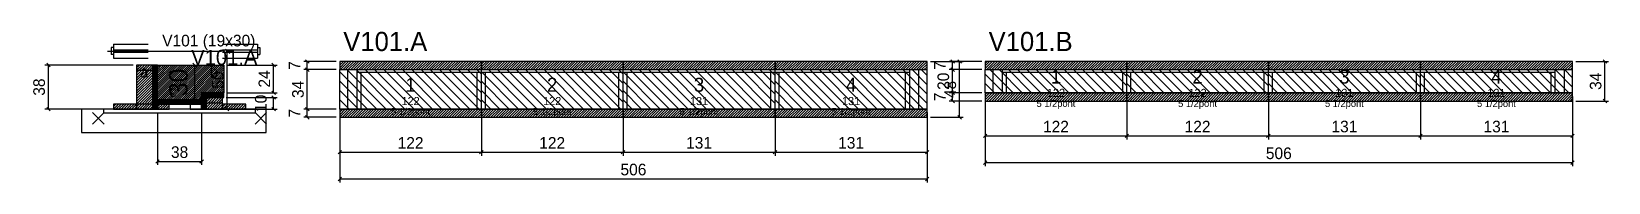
# Model space of a CAD drawing. Extents: x -69 to 1290, y -97 to 33.
import ezdxf
from ezdxf.enums import TextEntityAlignment as Align

# ---------------------------------------------------------------- set-up
doc = ezdxf.new("R2010")
doc.units = 0
for name, color, linetype in [('5', 5, 'Continuous'), ('barrote', 126, 'Continuous'), ('CONCRETO', 251, 'Continuous'), ('COTA', 241, 'Continuous'), ('Cota Seção (2x)', 241, 'Continuous'), ('detalhes', 7, 'Continuous'), ('Hachura', 251, 'Continuous'), ('Madeira', 126, 'Continuous'), ('NOMENCLATURA', 7, 'Continuous'), ('Painéis', 200, 'Continuous'), ('presilha', 224, 'Continuous'), ('Reaproveitamento', 30, 'Continuous'), ('SARR_2.2x7', 40, 'Continuous'), ('SARR_3.5x7', 81, 'Continuous'), ('SCO-___-LAJ', 224, 'Continuous'), ('TENSOR', 224, 'Continuous'), ('texto', 7, 'Continuous'), ('Texto Seção', 7, 'Continuous')]:
    doc.layers.add(name, color=color, linetype=linetype)
doc.dimstyles.new('PAINEL', dxfattribs={"dimtxt": 10, "dimasz": 3, "dimexe": 3, "dimexo": 3, "dimgap": 3, "dimtad": 1, "dimblk": 'OBLIQUE', "dimblk1": 'OBLIQUE', "dimcen": 2.5, "dimclrd": 4, "dimclre": 4, "dimclrt": 240, "dimazin": 3, "dimtfac": 1, "dimtmove": 0, "dimatfit": 3})
doc.dimstyles.new('SECAO2X', dxfattribs={"dimtxt": 16, "dimasz": 3, "dimexe": 3, "dimexo": 3, "dimgap": 3, "dimtad": 1, "dimblk": 'OBLIQUE', "dimblk1": 'OBLIQUE', "dimcen": 2.5, "dimclrd": 4, "dimclre": 4, "dimclrt": 240, "dimazin": 3, "dimtfac": 1, "dimtmove": 0, "dimatfit": 3})

# ---------------------------------------------------------------- blocks, each defined once
blk = doc.blocks.new('_OBLIQUE')
at = {"color": 0, "linetype": 'BYBLOCK'}
blk.add_line((-0.5, -0.5), (0.5, 0.5), dxfattribs=at)

msp = doc.modelspace()

# ---------------------------------------------------------------- hatches: boundary and pattern name
at = {"layer": 'COTA'}
h = msp.add_hatch(dxfattribs=at)
h.set_pattern_fill('ANSI31', scale=0.4)
h.paths.add_polyline_path([(40, -26), (40, 4), (97, 4), (97, -20), (78, -20), (78, -26)])
h = msp.add_hatch(dxfattribs=at)
h.set_pattern_fill('ANSI31', scale=0.5)
h.paths.add_polyline_path([(197, 0), (319, 0), (319, 7), (197, 7)])
h = msp.add_hatch(dxfattribs=at)
h.set_pattern_fill('ANSI31', scale=0.5)
h.paths.add_polyline_path([(319, 0), (441, 0), (441, 7), (319, 7)])
h = msp.add_hatch(dxfattribs=at)
h.set_pattern_fill('ANSI31', scale=0.5)
h.paths.add_polyline_path([(441, 0), (572, 0), (572, 7), (441, 7)])
h = msp.add_hatch(dxfattribs=at)
h.set_pattern_fill('ANSI31', scale=0.5)
h.paths.add_polyline_path([(572, 0), (703, 0), (703, 7), (572, 7)])
h = msp.add_hatch(dxfattribs=at)
h.set_pattern_fill('ANSI31', scale=0.5)
h.paths.add_polyline_path([(753, 0), (875, 0), (875, 7), (753, 7)])
h = msp.add_hatch(dxfattribs=at)
h.set_pattern_fill('ANSI31', scale=0.5)
h.paths.add_polyline_path([(875, 0), (997, 0), (997, 7), (875, 7)])
h = msp.add_hatch(dxfattribs=at)
h.set_pattern_fill('ANSI31', scale=0.5)
h.paths.add_polyline_path([(997, 0), (1128, 0), (1128, 7), (997, 7)])
h = msp.add_hatch(dxfattribs=at)
h.set_pattern_fill('ANSI31', scale=0.5)
h.paths.add_polyline_path([(1128, 0), (1259, 0), (1259, 7), (1128, 7)])
h = msp.add_hatch(dxfattribs=at)
h.set_pattern_fill('ANSI31', scale=0.5)
h.paths.add_polyline_path([(753, -27), (875, -27), (875, -20), (753, -20)])
h = msp.add_hatch(dxfattribs=at)
h.set_pattern_fill('ANSI31', scale=0.5)
h.paths.add_polyline_path([(875, -27), (997, -27), (997, -20), (875, -20)])
h = msp.add_hatch(dxfattribs=at)
h.set_pattern_fill('ANSI31', scale=0.5)
h.paths.add_polyline_path([(997, -27), (1128, -27), (1128, -20), (997, -20)])
h = msp.add_hatch(dxfattribs=at)
h.set_pattern_fill('ANSI31', scale=0.5)
h.paths.add_polyline_path([(1128, -27), (1259, -27), (1259, -20), (1128, -20)])
h = msp.add_hatch(dxfattribs=at)
h.set_pattern_fill('ANSI31', scale=0.5)
h.paths.add_polyline_path([(197, -41), (319, -41), (319, -34), (197, -34)])
h = msp.add_hatch(dxfattribs=at)
h.set_pattern_fill('ANSI31', scale=0.5)
h.paths.add_polyline_path([(319, -41), (441, -41), (441, -34), (319, -34)])
h = msp.add_hatch(dxfattribs=at)
h.set_pattern_fill('ANSI31', scale=0.5)
h.paths.add_polyline_path([(441, -41), (572, -41), (572, -34), (441, -34)])
h = msp.add_hatch(dxfattribs=at)
h.set_pattern_fill('ANSI31', scale=0.5)
h.paths.add_polyline_path([(572, -41), (703, -41), (703, -34), (572, -34)])
at = {"layer": 'Hachura'}
h = msp.add_hatch(dxfattribs=at)
h.set_pattern_fill('ANSI31', scale=0.5)
h.paths.add_polyline_path([(22, -34), (36, -34), (36, 4), (22, 4)])
h = msp.add_hatch(dxfattribs=at)
h.set_pattern_fill('ANSI31', scale=0.5)
h.paths.add_polyline_path([(22, -0.4), (36, -0.4), (36, 4), (22, 4)])
h = msp.add_hatch(dxfattribs=at)
h.set_pattern_fill('SOLID')
h.paths.add_polyline_path([(36, -34), (40, -34), (40, 4), (36, 4)])
h = msp.add_hatch(dxfattribs=at)
h.set_pattern_fill('SOLID')
h.paths.add_polyline_path([(40, -29.6), (78, -29.6), (78, -26), (40, -26)])
h = msp.add_hatch(dxfattribs=at)
h.set_pattern_fill('SOLID')
h.paths.add_polyline_path([(78, -24), (97, -24), (97, -20), (78, -20)])
h = msp.add_hatch(dxfattribs=at)
h.set_pattern_fill('SOLID')
h.paths.add_polyline_path([(78, -34), (82, -34), (82, -24), (78, -24)])
h = msp.add_hatch(dxfattribs=at)
h.set_pattern_fill('ANSI31', scale=0.5)
h.paths.add_polyline_path([(82, -34), (96, -34), (96, -24), (82, -24)])
h = msp.add_hatch(dxfattribs=at)
h.set_pattern_fill('ANSI31', scale=0.5)
h.paths.add_polyline_path([(82, -28.4), (96, -28.4), (96, -24), (82, -24)])
h = msp.add_hatch(dxfattribs=at)
h.set_pattern_fill('ANSI31', scale=0.5)
h.paths.add_polyline_path([(2, -34), (22, -34), (22, -29.6), (2, -29.6)])
h = msp.add_hatch(dxfattribs=at)
h.set_pattern_fill('ANSI31', scale=0.5)
h.paths.add_polyline_path([(40, -34), (50, -34), (50, -29.6), (40, -29.6)])
h = msp.add_hatch(dxfattribs=at)
h.set_pattern_fill('ANSI31', scale=0.5)
h.paths.add_polyline_path([(96, -34), (116, -34), (116, -29.6), (96, -29.6)])

# ---------------------------------------------------------------- linework, layer by layer
for p, q in [((0, 19), (0, 13)), ((2, 19), (0, 19)), ((2, 22), (32, 22)), ((2, 22), (2, 10)), ((2, 17), (32, 17)), ((2, 15), (32, 15)), ((96, 22), (126, 22)), ((96, 17), (126, 17)), ((96, 15), (126, 15)), ((126, 22), (126, 10)), ((126, 19), (128, 19)), ((128, 19), (128, 13)), ((2, 13), (0, 13)), ((2, 10), (32, 10)), ((96, 10), (126, 10)), ((126, 13), (128, 13))]:
    msp.add_line(p, q)
at = {"layer": 'barrote'}
msp.add_lwpolyline([(-25.5, -54), (133.5, -54), (133.5, -34), (-25.5, -34)], close=True, dxfattribs=at)
at = {"layer": 'CONCRETO'}
msp.add_lwpolyline([(40, -26), (40, 4), (97, 4), (97, -20), (78, -20), (78, -26)], close=True, dxfattribs=at)
at = {"layer": 'Madeira'}
for points in [[(22, -34), (36, -34), (36, 4), (22, 4)], [(22, -0.4), (36, -0.4), (36, 4), (22, 4)], [(82, -34), (96, -34), (96, -24), (82, -24)], [(82, -28.4), (96, -28.4), (96, -24), (82, -24)], [(2, -34), (22, -34), (22, -29.6), (2, -29.6)], [(22, -34), (36, -34), (36, -29.6), (22, -29.6)], [(40, -34), (50, -34), (50, -29.6), (40, -29.6)], [(68, -34), (78, -34), (78, -29.6), (68, -29.6)], [(96, -34), (116, -34), (116, -29.6), (96, -29.6)]]:
    msp.add_lwpolyline(points, close=True, dxfattribs=at)
at = {"layer": 'Painéis'}
for p, q in [((197, 0), (319, 0)), ((197, -34), (197, 0)), ((319, -34), (319, 0)), ((319, -34), (319, 0)), ((319, 0), (441, 0)), ((319, -34), (319, 0)), ((441, -34), (441, 0)), ((441, -34), (441, 0)), ((441, 0), (572, 0)), ((441, -34), (441, 0)), ((572, -34), (572, 0)), ((572, -34), (572, 0)), ((572, 0), (703, 0)), ((572, -34), (572, 0)), ((703, -34), (703, 0)), ((753, 0), (875, 0)), ((753, -20), (753, 0)), ((875, -20), (875, 0)), ((875, -20), (875, 0)), ((875, 0), (997, 0)), ((875, -20), (875, 0)), ((997, -20), (997, 0)), ((997, -20), (997, 0)), ((997, 0), (1128, 0)), ((997, -20), (997, 0)), ((1128, -20), (1128, 0)), ((1128, -20), (1128, 0)), ((1128, 0), (1259, 0)), ((1128, -20), (1128, 0)), ((1259, -20), (1259, 0)), ((753, -20), (875, -20)), ((875, -20), (997, -20)), ((997, -20), (1128, -20)), ((1128, -20), (1259, -20)), ((197, -34), (319, -34)), ((319, -34), (441, -34)), ((441, -34), (572, -34)), ((572, -34), (703, -34))]:
    msp.add_line(p, q, dxfattribs=at)
for points in [[(36, -34), (40, -34), (40, 4), (36, 4)], [(40, -29.6), (78, -29.6), (78, -26), (40, -26)], [(78, -24), (97, -24), (97, -20), (78, -20)], [(78, -34), (82, -34), (82, -24), (78, -24)]]:
    msp.add_lwpolyline(points, close=True, dxfattribs=at)
at = {"layer": 'presilha'}
for p, q in [((-16, -47), (-6, -37)), ((-16, -37), (-6, -47)), ((124, -47), (134, -37)), ((124, -37), (134, -47))]:
    msp.add_line(p, q, dxfattribs=at)
at = {"layer": 'Reaproveitamento', "color": 30}
for p, q in [((237, -34), (203, 0)), ((245, -34), (211, 0)), ((253, -34), (219, 0)), ((261, -34), (227, 0)), ((269, -34), (235, 0)), ((277, -34), (243, 0)), ((285, -34), (251, 0)), ((293, -34), (259, 0)), ((301, -34), (267, 0)), ((309, -34), (275, 0)), ((317, -34), (283, 0)), ((319, -28), (291, 0)), ((319, -20), (299, 0)), ((319, -12), (307, 0)), ((319, -4), (315, 0)), ((359, -34), (325, 0)), ((367, -34), (333, 0)), ((375, -34), (341, 0)), ((383, -34), (349, 0)), ((391, -34), (357, 0)), ((399, -34), (365, 0)), ((407, -34), (373, 0)), ((415, -34), (381, 0)), ((423, -34), (389, 0)), ((431, -34), (397, 0)), ((439, -34), (405, 0)), ((441, -28), (413, 0)), ((441, -20), (421, 0)), ((441, -12), (429, 0)), ((441, -4), (437, 0)), ((481, -34), (447, 0)), ((489, -34), (455, 0)), ((497, -34), (463, 0)), ((505, -34), (471, 0)), ((513, -34), (479, 0)), ((521, -34), (487, 0)), ((529, -34), (495, 0)), ((537, -34), (503, 0)), ((545, -34), (511, 0)), ((553, -34), (519, 0)), ((561, -34), (527, 0)), ((569, -34), (535, 0)), ((572, -29), (543, 0)), ((572, -21), (551, 0)), ((572, -13), (559, 0)), ((572, -5), (567, 0)), ((612, -34), (578, 0)), ((620, -34), (586, 0)), ((628, -34), (594, 0)), ((636, -34), (602, 0)), ((644, -34), (610, 0)), ((652, -34), (618, 0)), ((660, -34), (626, 0)), ((668, -34), (634, 0)), ((676, -34), (642, 0)), ((684, -34), (650, 0)), ((692, -34), (658, 0)), ((700, -34), (666, 0)), ((703, -29), (674, 0)), ((703, -21), (682, 0)), ((703, -13), (690, 0)), ((703, -5), (698, 0)), ((777, -20), (757, 0)), ((785, -20), (765, 0)), ((793, -20), (773, 0)), ((801, -20), (781, 0)), ((809, -20), (789, 0)), ((817, -20), (797, 0)), ((825, -20), (805, 0)), ((833, -20), (813, 0)), ((841, -20), (821, 0)), ((849, -20), (829, 0)), ((857, -20), (837, 0)), ((865, -20), (845, 0)), ((873, -20), (853, 0)), ((875, -14), (861, 0)), ((875, -6), (869, 0)), ((899, -20), (879, 0)), ((907, -20), (887, 0)), ((915, -20), (895, 0)), ((923, -20), (903, 0)), ((931, -20), (911, 0)), ((939, -20), (919, 0)), ((947, -20), (927, 0)), ((955, -20), (935, 0)), ((963, -20), (943, 0)), ((971, -20), (951, 0)), ((979, -20), (959, 0)), ((987, -20), (967, 0)), ((995, -20), (975, 0)), ((997, -14), (983, 0)), ((997, -6), (991, 0)), ((1021, -20), (1001, 0)), ((1029, -20), (1009, 0)), ((1037, -20), (1017, 0)), ((1045, -20), (1025, 0)), ((1053, -20), (1033, 0)), ((1061, -20), (1041, 0)), ((1069, -20), (1049, 0)), ((1077, -20), (1057, 0)), ((1085, -20), (1065, 0)), ((1093, -20), (1073, 0)), ((1101, -20), (1081, 0)), ((1109, -20), (1089, 0)), ((1117, -20), (1097, 0)), ((1125, -20), (1105, 0)), ((1128, -15), (1113, 0)), ((1128, -7), (1121, 0)), ((1152, -20), (1132, 0)), ((1160, -20), (1140, 0)), ((1168, -20), (1148, 0)), ((1176, -20), (1156, 0)), ((1184, -20), (1164, 0)), ((1192, -20), (1172, 0)), ((1200, -20), (1180, 0)), ((1208, -20), (1188, 0)), ((1216, -20), (1196, 0)), ((1224, -20), (1204, 0)), ((1232, -20), (1212, 0)), ((1240, -20), (1220, 0)), ((1248, -20), (1228, 0)), ((1256, -20), (1236, 0)), ((1259, -15), (1244, 0)), ((1259, -7), (1252, 0)), ((229, -34), (197, -2)), ((221, -34), (197, -10)), ((351, -34), (319, -2)), ((343, -34), (319, -10)), ((473, -34), (441, -2)), ((465, -34), (441, -10)), ((604, -34), (572, -2)), ((596, -34), (572, -10)), ((769, -20), (753, -4)), ((761, -20), (753, -12)), ((891, -20), (875, -4)), ((883, -20), (875, -12)), ((1013, -20), (997, -4)), ((1005, -20), (997, -12)), ((1144, -20), (1128, -4)), ((1136, -20), (1128, -12)), ((213, -34), (197, -18)), ((205, -34), (197, -26)), ((335, -34), (319, -18)), ((327, -34), (319, -26)), ((457, -34), (441, -18)), ((449, -34), (441, -26)), ((588, -34), (572, -18)), ((580, -34), (572, -26)), ((753, -20), (753, -20)), ((875, -20), (875, -20)), ((997, -20), (997, -20)), ((1128, -20), (1128, -20)), ((197, -34), (197, -34)), ((319, -34), (319, -34)), ((441, -34), (441, -34)), ((572, -34), (572, -34))]:
    msp.add_line(p, q, dxfattribs=at)
at = {"layer": 'SARR_2.2x7'}
for p, q in [((204, -34), (204, 0)), ((696, -34), (696, 0)), ((760, -20), (760, 0)), ((1252, -20), (1252, 0)), ((212, -2.2), (319, -2.2)), ((319, -2.2), (441, -2.2)), ((441, -2.2), (572, -2.2)), ((572, -2.2), (688, -2.2)), ((768, -2.2), (875, -2.2)), ((875, -2.2), (997, -2.2)), ((997, -2.2), (1128, -2.2)), ((1128, -2.2), (1244, -2.2))]:
    msp.add_line(p, q, dxfattribs=at)
at = {"layer": 'SARR_3.5x7'}
for p, q in [((212, -34), (212, 0)), ((319, -34), (319, 0)), ((319, -34), (319, 0)), ((441, -34), (441, 0)), ((441, -34), (441, 0)), ((572, -34), (572, 0)), ((572, -34), (572, 0)), ((688, -34), (688, 0)), ((768, -20), (768, 0)), ((875, -20), (875, 0)), ((875, -20), (875, 0)), ((997, -20), (997, 0)), ((997, -20), (997, 0)), ((1128, -20), (1128, 0)), ((1128, -20), (1128, 0)), ((1244, -20), (1244, 0)), ((215.5, -34), (215.5, -2.2)), ((315.5, -34), (315.5, -2.2)), ((322.5, -34), (322.5, -2.2)), ((437.5, -34), (437.5, -2.2)), ((444.5, -34), (444.5, -2.2)), ((568.5, -34), (568.5, -2.2)), ((575.5, -34), (575.5, -2.2)), ((684.5, -34), (684.5, -2.2)), ((771.5, -20), (771.5, -2.2)), ((871.5, -20), (871.5, -2.2)), ((878.5, -20), (878.5, -2.2)), ((993.5, -20), (993.5, -2.2)), ((1000.5, -20), (1000.5, -2.2)), ((1124.5, -20), (1124.5, -2.2)), ((1131.5, -20), (1131.5, -2.2)), ((1240.5, -20), (1240.5, -2.2)), ((768, -20), (771.5, -20)), ((871.5, -20), (875, -20)), ((875, -20), (878.5, -20)), ((993.5, -20), (997, -20)), ((997, -20), (1000.5, -20)), ((1124.5, -20), (1128, -20)), ((1128, -20), (1131.5, -20)), ((1240.5, -20), (1244, -20)), ((212, -34), (215.5, -34)), ((315.5, -34), (319, -34)), ((319, -34), (322.5, -34)), ((437.5, -34), (441, -34)), ((441, -34), (444.5, -34)), ((568.5, -34), (572, -34)), ((572, -34), (575.5, -34)), ((684.5, -34), (688, -34))]:
    msp.add_line(p, q, dxfattribs=at)
at = {"layer": 'SCO-___-LAJ'}
for points in [[(197, 0), (319, 0), (319, 7), (197, 7)], [(319, 0), (441, 0), (441, 7), (319, 7)], [(441, 0), (572, 0), (572, 7), (441, 7)], [(572, 0), (703, 0), (703, 7), (572, 7)], [(753, 0), (875, 0), (875, 7), (753, 7)], [(875, 0), (997, 0), (997, 7), (875, 7)], [(997, 0), (1128, 0), (1128, 7), (997, 7)], [(1128, 0), (1259, 0), (1259, 7), (1128, 7)], [(753, -27), (875, -27), (875, -20), (753, -20)], [(875, -27), (997, -27), (997, -20), (875, -20)], [(997, -27), (1128, -27), (1128, -20), (997, -20)], [(1128, -27), (1259, -27), (1259, -20), (1128, -20)], [(-6.5, -37.2), (124.5, -37.2), (124.5, -34), (-6.5, -34)], [(197, -41), (319, -41), (319, -34), (197, -34)], [(319, -41), (441, -41), (441, -34), (319, -34)], [(441, -41), (572, -41), (572, -34), (441, -34)], [(572, -41), (703, -41), (703, -34), (572, -34)]]:
    msp.add_lwpolyline(points, close=True, dxfattribs=at)
at = {"layer": 'TENSOR'}
msp.add_line((-3, 16), (95, 16), dxfattribs=at)

# ---------------------------------------------------------------- texts
at = {"layer": '5'}
for s, height, p in [('1', 12, (814, -6)), ('2', 12, (936, -6)), ('3', 12, (1062.5, -6)), ('4', 12, (1193.5, -6)), ('1', 12, (258, -13)), ('2', 12, (380, -13)), ('3', 12, (506.5, -13)), ('4', 12, (637.5, -13)), ('122', 7, (258, -27)), ('122', 7, (380, -27)), ('131', 7, (506.5, -27)), ('131', 7, (637.5, -27)), ('122', 7, (814, -20)), ('122', 7, (936, -20)), ('131', 7, (1062.5, -20)), ('131', 7, (1193.5, -20))]:
    msp.add_text(s, height=height, dxfattribs=at).set_placement(p, align=Align.MIDDLE_CENTER)
at = {"layer": 'detalhes'}
for s, p in [('a', (25, -6.7)), ('b', (85, -6.7)), ('c', (50, -23.5))]:
    msp.add_text(s, height=9.6, dxfattribs=at).set_placement(p)
at = {"layer": 'NOMENCLATURA'}
for s, p in [('V101.A', (200, 16)), ('V101.B', (756, 16))]:
    msp.add_text(s, height=16.5, dxfattribs=at).set_placement(p)
at = {"layer": 'texto', "char_height": 6, "attachment_point": 5}
for insert in [(814, -30), (936, -30), (1062.5, -30), (1193.5, -30), (258, -37), (380, -37), (506.5, -37), (637.5, -37)]:
    msp.add_mtext('5 1/2pont', dxfattribs=dict(at, insert=insert))
at = {"layer": 'Texto Seção'}
for s, height, p in [('V101 (19x30)', 10, (44, 20)), ('V101.A', 13, (69, 4))]:
    msp.add_text(s, height=height, dxfattribs=at).set_placement(p)

# ---------------------------------------------------------------- dimensions: what is measured, and where the dimension line sits
at = {"layer": 'COTA'}
for base, p1, p2 in [((100, -34), (96, -34), (96, 16)), ((-54, -34), (2, -34), (22, 4)), ((140, -20), (97, -20), (97, 4)), ((169, 0), (197, 0), (197, 7)), ((169, -34), (197, -34), (197, 0)), ((731, -41), (703, -41), (703, 7)), ((725, 0), (753, 0), (753, 7)), ((725, -20), (753, -20), (753, 0)), ((1287, -27), (1259, -27), (1259, 7)), ((140, -34), (96, -34), (96, -24)), ((725, -27), (753, -27), (753, -20)), ((169, -41), (197, -41), (197, -34))]:
    msp.add_linear_dim(base=base, p1=p1, p2=p2, angle=90, dimstyle='PAINEL', dxfattribs=at).render()
for base, p1, p2 in [((753, -57), (753, -20), (875, -20)), ((753, -80), (753, -20), (1259, -20)), ((875, -57), (875, -20), (997, -20)), ((997, -57), (997, -20), (1128, -20)), ((1128, -57), (1128, -20), (1259, -20)), ((40, -79), (40, -34), (78, -34)), ((197, -71), (197, -34), (319, -34)), ((197, -94), (197, -34), (703, -34)), ((319, -71), (319, -34), (441, -34)), ((441, -71), (441, -34), (572, -34)), ((572, -71), (572, -34), (703, -34))]:
    msp.add_linear_dim(base=base, p1=p1, p2=p2, dimstyle='PAINEL', dxfattribs=at).render()
at = {"layer": 'Cota Seção (2x)'}
msp.add_linear_dim(base=(72, -26), p1=(40, -26), p2=(40, 4), angle=90, dimstyle='SECAO2X', dxfattribs=at).render()

doc.saveas('drawing.dxf')
